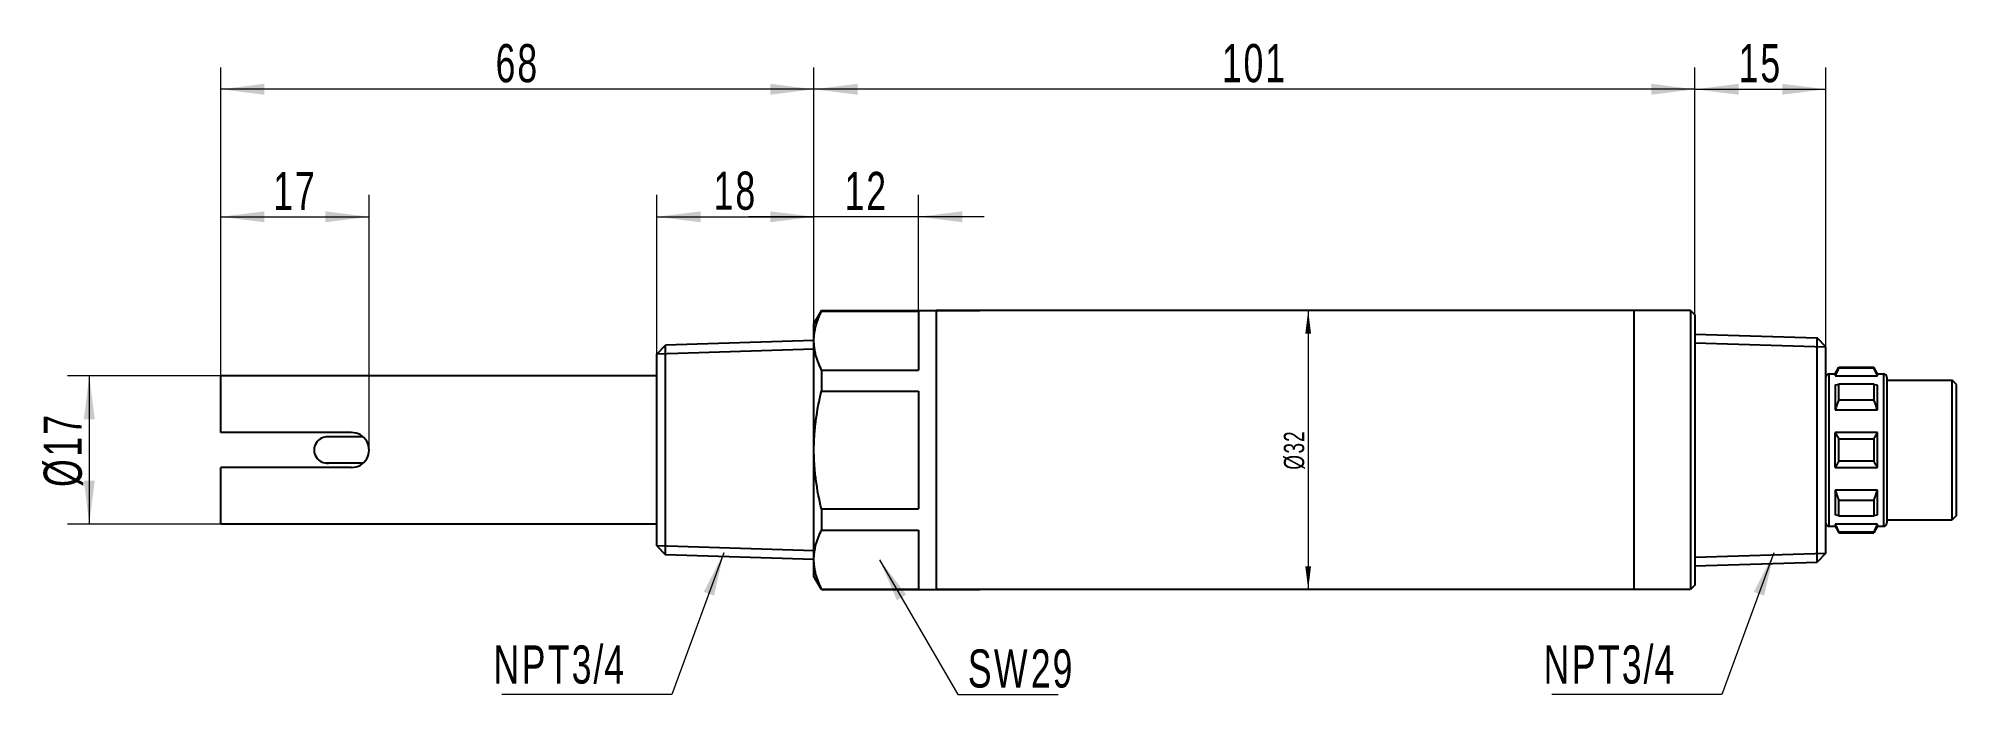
# Model space of a CAD drawing. Header units: millimetres. Extents: x 44 to 263, y 87 to 163.
import ezdxf

# ---------------------------------------------------------------- set-up
doc = ezdxf.new("R2010")
doc.units = ezdxf.units.MM
for name, color, linetype in [('WB_DIMENSION', 7, 'Continuous'), ('WB_OUTLINE', 7, 'Continuous'), ('WB_THIN', 7, 'Continuous')]:
    doc.layers.add(name, color=color, linetype=linetype)
doc.layers.add('尺寸线层', color=3, linetype='Continuous', lineweight=18)
doc.styles.add('标准', font='arial.ttf', dxfattribs={"width": 0.667})
doc.dimstyles.new('标准', dxfattribs={"dimscale": 0.666667, "dimtxt": 3.5, "dimasz": 4, "dimexe": 2, "dimexo": 0, "dimtad": 1, "dimtxsty": '标准', "dimblk": '_CAXARROW', "dimcen": 0, "dimdle": 6, "dimazin": 2, "dimtfac": 0.707107, "dimtdec": 3, "dimtmove": 2, "dimatfit": 3, "dimfrac": 2, "dimarcsym": 1})

# ---------------------------------------------------------------- blocks, each defined once
blk = doc.blocks.new('*X8')
at = {"layer": '尺寸线层', "linetype": 'Continuous'}
blk.add_hatch(color=0, dxfattribs=at).paths.add_polyline_path([(-31.12, 27.94), (-28.07, 23.93), (-29.15, 23.3)], flags=0)
at = {"layer": '尺寸线层', "color": 0, "linetype": 'Continuous'}
blk.add_line((-31.12, 27.94), (-22.15, 12.46), dxfattribs=at)
at = {"layer": '尺寸线层', "color": 0}
blk.add_line((-22.15, 12.46), (-10.64, 12.46), dxfattribs=at)
at = {"layer": '尺寸线层', "color": 0, "insert": (-14.9, 15.43), "char_height": 4.375, "width": 17.0354, "attachment_point": 5, "line_spacing_factor": 1.15057, "style": '标准'}
blk.add_mtext('\\T1.1;SW29', dxfattribs=at)
blk = doc.blocks.new('*X9')
at = {"layer": '尺寸线层', "linetype": 'Continuous'}
blk.add_hatch(color=0, dxfattribs=at).paths.add_polyline_path([(-48.98, 28.73), (-50.11, 23.82), (-51.28, 24.25)], flags=0)
at = {"layer": '尺寸线层', "color": 0, "linetype": 'Continuous'}
blk.add_line((-48.98, 28.73), (-54.94, 12.46), dxfattribs=at)
at = {"layer": '尺寸线层', "color": 0}
blk.add_line((-54.94, 12.46), (-74.44, 12.46), dxfattribs=at)
at = {"layer": '尺寸线层', "color": 0, "insert": (-67.79, 15.89), "char_height": 4.375, "width": 26.6198, "attachment_point": 5, "line_spacing_factor": 1.15057, "style": '标准'}
blk.add_mtext('\\T1.1;NPT3/4', dxfattribs=at)
blk = doc.blocks.new('*X11')
at = {"layer": '尺寸线层', "linetype": 'Continuous', "transparency": 16777216}
for points in [[(132.44, 142.19), (127.44, 141.56), (127.44, 142.81)], [(144.44, 142.19), (149.44, 141.56), (149.44, 142.81)]]:
    blk.add_hatch(color=0, dxfattribs=at).paths.add_polyline_path(points, flags=0)
at = {"layer": '尺寸线层', "color": 0, "linetype": 'Continuous', "transparency": 16777216}
for p, q in [((132.44, 129.94), (132.44, 144.69)), ((144.44, 131.38), (144.44, 144.69)), ((151.94, 142.19), (124.94, 142.19))]:
    blk.add_line(p, q, dxfattribs=at)
at = {"layer": '尺寸线层', "color": 0, "transparency": 16777216, "insert": (138.44, 145.15), "char_height": 4.375, "width": 8.75, "attachment_point": 5, "line_spacing_factor": 1.15057, "style": '标准'}
blk.add_mtext('\\T1.1;12', dxfattribs=at)
blk = doc.blocks.new('_CAXARROW')
blk.add_hatch(color=0).paths.add_polyline_path([(0, 0), (-1, 0.125), (-1, -0.125)], flags=0)
blk = doc.blocks.new('*X12')
at = {"layer": '尺寸线层', "linetype": 'Continuous', "transparency": 16777216}
for points in [[(64.44, 156.81), (69.44, 156.19), (69.44, 157.44)], [(132.44, 156.81), (127.44, 156.19), (127.44, 157.44)]]:
    blk.add_hatch(color=0, dxfattribs=at).paths.add_polyline_path(points, flags=0)
at = {"layer": '尺寸线层', "color": 0, "linetype": 'Continuous', "transparency": 16777216}
for p, q in [((64.44, 123.94), (64.44, 159.31)), ((132.44, 129.94), (132.44, 159.31)), ((132.44, 156.81), (64.44, 156.81))]:
    blk.add_line(p, q, dxfattribs=at)
at = {"layer": '尺寸线层', "color": 0, "transparency": 16777216, "insert": (98.44, 159.78), "char_height": 4.375, "width": 8.75, "attachment_point": 5, "line_spacing_factor": 1.15057, "style": '标准'}
blk.add_mtext('\\T1.1;68', dxfattribs=at)
blk = doc.blocks.new('*X13')
at = {"layer": '尺寸线层', "linetype": 'Continuous', "transparency": 16777216}
for points in [[(114.44, 142.19), (119.44, 142.81), (119.44, 141.56)], [(132.44, 142.19), (127.44, 142.81), (127.44, 141.56)]]:
    blk.add_hatch(color=0, dxfattribs=at).paths.add_polyline_path(points, flags=0)
at = {"layer": '尺寸线层', "color": 0, "linetype": 'Continuous', "transparency": 16777216}
for p, q in [((114.44, 126.44), (114.44, 144.69)), ((132.44, 129.94), (132.44, 144.69)), ((114.44, 142.19), (132.44, 142.19))]:
    blk.add_line(p, q, dxfattribs=at)
at = {"layer": '尺寸线层', "color": 0, "transparency": 16777216, "insert": (123.44, 145.15), "char_height": 4.375, "width": 8.75, "attachment_point": 5, "line_spacing_factor": 1.15057, "style": '标准'}
blk.add_mtext('\\T1.1;18', dxfattribs=at)
blk = doc.blocks.new('*X14')
at = {"layer": '尺寸线层', "linetype": 'Continuous', "transparency": 16777216}
for points in [[(64.44, 142.19), (69.44, 142.81), (69.44, 141.56)], [(81.44, 142.19), (76.44, 142.81), (76.44, 141.56)]]:
    blk.add_hatch(color=0, dxfattribs=at).paths.add_polyline_path(points, flags=0)
at = {"layer": '尺寸线层', "color": 0, "linetype": 'Continuous', "transparency": 16777216}
for p, q in [((64.44, 123.94), (64.44, 144.69)), ((81.44, 115.44), (81.44, 144.69)), ((64.44, 142.19), (81.44, 142.19))]:
    blk.add_line(p, q, dxfattribs=at)
at = {"layer": '尺寸线层', "color": 0, "transparency": 16777216, "insert": (72.94, 145.15), "char_height": 4.375, "width": 8.75, "attachment_point": 5, "line_spacing_factor": 1.15057, "style": '标准'}
blk.add_mtext('\\T1.1;17', dxfattribs=at)
blk = doc.blocks.new('*X15')
at = {"layer": '尺寸线层', "linetype": 'Continuous', "transparency": 16777216}
for points in [[(132.44, 156.81), (137.44, 156.19), (137.44, 157.44)], [(233.44, 156.81), (228.44, 156.19), (228.44, 157.44)]]:
    blk.add_hatch(color=0, dxfattribs=at).paths.add_polyline_path(points, flags=0)
at = {"layer": '尺寸线层', "color": 0, "linetype": 'Continuous', "transparency": 16777216}
for p, q in [((132.44, 129.94), (132.44, 159.31)), ((233.44, 130.94), (233.44, 159.31)), ((233.44, 156.81), (132.44, 156.81))]:
    blk.add_line(p, q, dxfattribs=at)
at = {"layer": '尺寸线层', "color": 0, "transparency": 16777216, "insert": (182.94, 159.78), "char_height": 4.375, "width": 11.4974, "attachment_point": 5, "line_spacing_factor": 1.15057, "style": '标准'}
blk.add_mtext('\\T1.1;101', dxfattribs=at)
blk = doc.blocks.new('*X16')
at = {"layer": '尺寸线层', "linetype": 'Continuous', "transparency": 16777216}
for points in [[(49.36, 123.94), (49.99, 118.94), (48.74, 118.94)], [(49.36, 106.94), (49.99, 111.94), (48.74, 111.94)]]:
    blk.add_hatch(color=0, dxfattribs=at).paths.add_polyline_path(points, flags=0)
at = {"layer": '尺寸线层', "color": 0, "linetype": 'Continuous', "transparency": 16777216}
for p, q in [((64.44, 123.94), (46.86, 123.94)), ((49.36, 123.94), (49.36, 106.94)), ((64.44, 106.94), (46.86, 106.94))]:
    blk.add_line(p, q, dxfattribs=at)
at = {"layer": '尺寸线层', "color": 0, "transparency": 16777216, "insert": (46.4, 115.44), "char_height": 4.375, "width": 12.535, "attachment_point": 5, "rotation": 90, "line_spacing_factor": 1.15057, "style": '标准'}
blk.add_mtext('\\T1.1;%%C17', dxfattribs=at)
blk = doc.blocks.new('*X17')
at = {"layer": '尺寸线层', "linetype": 'Continuous', "transparency": 16777216}
for points in [[(233.44, 156.81), (238.44, 157.44), (238.44, 156.19)], [(248.44, 156.81), (243.44, 157.44), (243.44, 156.19)]]:
    blk.add_hatch(color=0, dxfattribs=at).paths.add_polyline_path(points, flags=0)
at = {"layer": '尺寸线层', "color": 0, "linetype": 'Continuous', "transparency": 16777216}
for p, q in [((233.44, 130.94), (233.44, 159.31)), ((248.44, 127.27), (248.44, 159.31)), ((233.44, 156.81), (248.44, 156.81))]:
    blk.add_line(p, q, dxfattribs=at)
at = {"layer": '尺寸线层', "color": 0, "transparency": 16777216, "insert": (240.94, 159.78), "char_height": 4.375, "width": 8.75, "attachment_point": 5, "line_spacing_factor": 1.15057, "style": '标准'}
blk.add_mtext('\\T1.1;15', dxfattribs=at)
blk = doc.blocks.new('*X18')
at = {"layer": '尺寸线层', "linetype": 'Continuous'}
blk.add_hatch(color=0, dxfattribs=at).paths.add_polyline_path([(71.41, 28.73), (70.28, 23.82), (69.1, 24.25)], flags=0)
at = {"layer": '尺寸线层', "color": 0, "linetype": 'Continuous'}
blk.add_line((71.41, 28.73), (65.45, 12.46), dxfattribs=at)
at = {"layer": '尺寸线层', "color": 0}
blk.add_line((65.45, 12.46), (45.95, 12.46), dxfattribs=at)
at = {"layer": '尺寸线层', "color": 0, "insert": (52.6, 15.89), "char_height": 4.375, "width": 26.6198, "attachment_point": 5, "line_spacing_factor": 1.15057, "style": '标准'}
blk.add_mtext('\\T1.1;NPT3/4', dxfattribs=at)
blk = doc.blocks.new('*X19')
at = {"layer": '尺寸线层', "linetype": 'Continuous', "transparency": 16777216}
for points in [[(189.1, 131.44), (189.43, 128.77), (188.77, 128.77)], [(189.1, 99.44), (189.43, 102.1), (188.77, 102.1)]]:
    blk.add_hatch(color=0, dxfattribs=at).paths.add_polyline_path(points, flags=0)
at = {"layer": '尺寸线层', "color": 0, "linetype": 'Continuous', "transparency": 16777216}
for p, q in [((191.28, 131.44), (187.77, 131.44)), ((189.1, 131.44), (189.1, 99.44)), ((189.97, 99.44), (187.77, 99.44))]:
    blk.add_line(p, q, dxfattribs=at)
at = {"layer": '尺寸线层', "color": 0, "transparency": 16777216, "insert": (187.52, 115.44), "char_height": 2.3333, "width": 6.668, "attachment_point": 5, "rotation": 90, "line_spacing_factor": 1.15057, "style": '标准'}
blk.add_mtext('\\T1.1;%%C32', dxfattribs=at)

msp = doc.modelspace()

# ---------------------------------------------------------------- linework, layer by layer
at = {"layer": 'WB_OUTLINE'}
for p, q in [((133.307, 131.438), (132.441, 129.938)), ((132.441, 100.938), (132.441, 129.937)), ((133.307, 131.438), (133.307, 131.377)), ((133.307, 131.438), (146.441, 131.438)), ((133.307, 131.438), (151.441, 131.438)), ((133.307, 131.377), (144.441, 131.377)), ((144.441, 131.377), (144.441, 124.613)), ((226.441, 131.438), (226.441, 99.438)), ((226.441, 131.438), (226.441, 99.438)), ((233.441, 130.938), (232.941, 131.438)), ((232.941, 131.438), (232.941, 99.438)), ((233.441, 130.938), (233.441, 99.938)), ((132.441, 127.998), (115.44, 127.469)), ((233.441, 128.738), (247.441, 128.3)), ((248.441, 127.269), (247.441, 128.3)), ((247.441, 102.575), (247.441, 128.3)), ((114.441, 126.438), (115.44, 127.469)), ((114.441, 104.438), (114.441, 126.438)), ((115.44, 103.406), (115.44, 127.469)), ((248.441, 103.606), (248.441, 127.269)), ((114.441, 123.938), (64.441, 123.938)), ((64.441, 117.438), (64.441, 123.938)), ((133.307, 124.613), (133.307, 122.201)), ((133.307, 124.613), (144.441, 124.613)), ((248.841, 124.188), (249.508, 124.188)), ((248.841, 106.688), (248.841, 124.188)), ((249.508, 124.188), (249.941, 124.938)), ((249.508, 124.188), (249.508, 123.952)), ((249.508, 123.952), (254.374, 123.952)), ((249.941, 124.938), (253.941, 124.938)), ((249.941, 124.855), (249.941, 124.938)), ((249.941, 124.855), (253.941, 124.855)), ((254.374, 124.188), (253.941, 124.938)), ((253.941, 124.938), (253.941, 124.855)), ((254.374, 124.188), (255.041, 124.188)), ((254.374, 123.952), (254.374, 124.188)), ((255.041, 124.188), (255.041, 106.688)), ((255.441, 123.787), (255.441, 107.088)), ((255.441, 123.438), (262.941, 123.438)), ((255.441, 123.438), (262.941, 123.438)), ((263.441, 122.938), (262.941, 123.438)), ((262.941, 107.438), (262.941, 123.438)), ((133.307, 122.201), (144.441, 122.201)), ((144.441, 122.201), (144.441, 108.674)), ((249.508, 122.884), (249.508, 120.032)), ((253.941, 122.981), (249.941, 122.981)), ((249.941, 121.213), (249.941, 122.981)), ((249.941, 121.213), (253.941, 121.213)), ((253.941, 122.981), (253.941, 121.213)), ((254.374, 120.032), (254.374, 122.884)), ((263.441, 107.938), (263.441, 122.938)), ((249.508, 120.032), (254.374, 120.032)), ((79.441, 117.438), (64.441, 117.438)), ((80.764, 116.938), (76.482, 116.938)), ((254.374, 117.455), (249.508, 117.455)), ((249.508, 113.421), (249.508, 117.455)), ((253.941, 116.688), (249.941, 116.688)), ((249.941, 114.188), (249.941, 116.688)), ((253.941, 116.688), (253.941, 114.188)), ((254.374, 113.421), (254.374, 117.455)), ((79.441, 113.438), (64.441, 113.438)), ((64.441, 106.938), (64.441, 113.438)), ((80.764, 113.938), (76.482, 113.938)), ((249.508, 113.421), (254.374, 113.421)), ((249.941, 114.188), (253.941, 114.188)), ((254.374, 110.843), (249.508, 110.843)), ((249.508, 110.843), (249.508, 107.991)), ((254.374, 107.991), (254.374, 110.843)), ((133.307, 108.674), (133.307, 106.262)), ((133.307, 108.674), (144.441, 108.674)), ((253.941, 109.662), (249.941, 109.662)), ((249.941, 107.895), (249.941, 109.662)), ((249.941, 107.895), (253.941, 107.895)), ((253.941, 109.662), (253.941, 107.895)), ((263.441, 107.938), (262.941, 107.438)), ((114.441, 106.938), (64.441, 106.938)), ((133.307, 106.262), (144.441, 106.262)), ((144.441, 106.262), (144.441, 99.498)), ((248.841, 106.688), (249.508, 106.688)), ((254.374, 106.923), (249.508, 106.923)), ((249.508, 106.923), (249.508, 106.688)), ((249.508, 106.688), (249.941, 105.938)), ((253.941, 106.02), (249.941, 106.02)), ((249.941, 105.938), (249.941, 106.02)), ((249.941, 105.938), (253.941, 105.938)), ((254.374, 106.688), (253.941, 105.938)), ((253.941, 106.02), (253.941, 105.938)), ((254.374, 106.688), (254.374, 106.923)), ((254.374, 106.688), (255.041, 106.688)), ((255.441, 107.438), (262.941, 107.438)), ((255.441, 107.438), (262.941, 107.438)), ((114.441, 104.438), (115.44, 103.406)), ((132.441, 102.878), (115.44, 103.406)), ((248.441, 103.606), (247.441, 102.575)), ((233.441, 102.138), (247.441, 102.575)), ((133.307, 99.438), (132.441, 100.938)), ((133.307, 99.498), (133.307, 99.438)), ((133.307, 99.498), (144.441, 99.498)), ((133.307, 99.438), (146.441, 99.438)), ((133.307, 99.438), (151.441, 99.438)), ((233.441, 99.938), (232.941, 99.438))]:
    msp.add_line(p, q, dxfattribs=at)
at = {"layer": 'WB_OUTLINE', "color": 7}
for p, q in [((232.941, 131.438), (146.441, 131.438)), ((146.441, 131.438), (146.441, 99.438)), ((232.941, 99.438), (146.441, 99.438))]:
    msp.add_line(p, q, dxfattribs=at)
at = {"layer": 'WB_OUTLINE'}
for centre, radius, start, end in [((248.841, 123.788), 0.4, 90, -180), ((255.041, 123.788), 0.4, 0, 90), ((279.375, 109.75), 31.588, 158.72332, 161.00496), ((224.502, 109.749), 31.592, 18.99586, 21.27721), ((76.636, 115.438), 1.508, 84.14982, -84.14982), ((79.441, 115.438), 2, -90.00002, 90.00001), ((279.379, 121.126), 31.592, -161.00414, -158.72279), ((224.506, 121.125), 31.588, -21.2767, -18.99507), ((248.841, 107.088), 0.4, -180, -90), ((255.041, 107.088), 0.4, -90, 0)]:
    msp.add_arc(centre, radius, start, end, dxfattribs=at)
for points, knots in [([(132.441, 127.995), (132.441, 128.28), (132.48, 128.855), (132.714, 130.007), (133.044, 130.839), (133.307, 131.377)], [0, 0, 0, 0, 163.5148742, 329.1620846, 672.1610845, 672.1610845, 672.1610845, 672.1610845]), ([(133.307, 124.613), (133.044, 125.151), (132.714, 125.983), (132.48, 127.135), (132.441, 127.71), (132.441, 127.995)], [0, 0, 0, 0, 333.405931, 494.4202727, 653.3619157, 653.3619157, 653.3619157, 653.3619157]), ([(249.941, 124.855), (249.903, 124.78), (249.753, 124.482), (249.61, 124.18), (249.508, 123.952)], [0, 0, 0, 0, 107.3649345, 428.105127, 428.105127, 428.105127, 428.105127]), ([(254.374, 123.952), (254.34, 124.028), (254.201, 124.331), (254.054, 124.631), (253.941, 124.855)], [0, 0, 0, 0, 112.3265316, 450.754603, 450.754603, 450.754603, 450.754603]), ([(132.441, 115.438), (132.441, 116.007), (132.48, 117.147), (132.709, 119.414), (133.037, 121.095), (133.307, 122.201)], [0, 0, 0, 0, 148.227444, 296.4548895, 592.8044573, 592.8044573, 592.8044573, 592.8044573]), ([(249.508, 122.884), (249.542, 122.893), (249.686, 122.926), (249.831, 122.958), (249.941, 122.981)], [0, 0, 0, 0, 102.5194273, 426.9423924, 426.9423924, 426.9423924, 426.9423924]), ([(253.941, 122.981), (253.978, 122.973), (254.123, 122.942), (254.267, 122.91), (254.374, 122.884)], [0, 0, 0, 0, 116.4883492, 449.0718539, 449.0718539, 449.0718539, 449.0718539]), ([(249.508, 117.455), (249.542, 117.39), (249.681, 117.132), (249.827, 116.877), (249.941, 116.688)], [0, 0, 0, 0, 105.1228955, 422.9359915, 422.9359915, 422.9359915, 422.9359915]), ([(253.941, 116.688), (253.979, 116.751), (254.128, 117.004), (254.271, 117.26), (254.374, 117.455)], [0, 0, 0, 0, 112.4520893, 447.2805685, 447.2805685, 447.2805685, 447.2805685]), ([(133.307, 108.674), (133.037, 109.78), (132.709, 111.461), (132.48, 113.729), (132.441, 114.868), (132.441, 115.438)], [0, 0, 0, 0, 278.9527604, 418.4787, 558.0046379, 558.0046379, 558.0046379, 558.0046379]), ([(249.941, 114.188), (249.903, 114.124), (249.753, 113.871), (249.61, 113.615), (249.508, 113.421)], [0, 0, 0, 0, 106.4112372, 423.2530743, 423.2530743, 423.2530743, 423.2530743]), ([(254.374, 113.421), (254.34, 113.485), (254.2, 113.744), (254.054, 113.998), (253.941, 114.188)], [0, 0, 0, 0, 111.4360888, 448.33557, 448.33557, 448.33557, 448.33557]), ([(249.941, 107.895), (249.903, 107.902), (249.758, 107.933), (249.614, 107.965), (249.508, 107.991)], [0, 0, 0, 0, 110.4928675, 425.9589716, 425.9589716, 425.9589716, 425.9589716]), ([(254.374, 107.991), (254.339, 107.983), (254.195, 107.949), (254.051, 107.918), (253.941, 107.895)], [0, 0, 0, 0, 108.3358078, 451.1645398, 451.1645398, 451.1645398, 451.1645398]), ([(132.441, 102.88), (132.441, 103.165), (132.48, 103.741), (132.714, 104.892), (133.044, 105.724), (133.307, 106.262)], [0, 0, 0, 0, 120.5486236, 242.6692767, 495.5395893, 495.5395893, 495.5395893, 495.5395893]), ([(249.508, 106.923), (249.542, 106.847), (249.68, 106.544), (249.827, 106.244), (249.941, 106.02)], [0, 0, 0, 0, 105.950152, 425.1668454, 425.1668454, 425.1668454, 425.1668454]), ([(253.941, 106.02), (253.979, 106.095), (254.128, 106.393), (254.271, 106.695), (254.374, 106.923)], [0, 0, 0, 0, 113.3107717, 451.8133982, 451.8133982, 451.8133982, 451.8133982]), ([(133.307, 99.498), (133.044, 100.036), (132.714, 100.868), (132.48, 102.02), (132.441, 102.595), (132.441, 102.88)], [0, 0, 0, 0, 244.7945939, 363.0151674, 479.7139161, 479.7139161, 479.7139161, 479.7139161])]:
    msp.add_open_spline(points, degree=3, knots=knots, dxfattribs=at)
at = {"layer": 'WB_THIN'}
for p, q in [((233.441, 127.738), (248.441, 127.269)), ((132.441, 126.998), (114.441, 126.438)), ((132.441, 103.878), (114.441, 104.438)), ((233.441, 103.138), (248.441, 103.606))]:
    msp.add_line(p, q, dxfattribs=at)

# ---------------------------------------------------------------- block references
at = {"layer": 'WB_DIMENSION'}
for name in ['*X9', '*X18', '*X8']:
    msp.add_blockref(name, (171.09, 74.922), dxfattribs=at)

# ---------------------------------------------------------------- dimensions: what is measured, and where the dimension line sits
dim = msp.add_linear_dim(base=(64.441, 156.813), p1=(132.441, 129.937), p2=(64.441, 123.938), text='68', dimstyle='标准', override={"dimsah": 1, "dimtfac": 1, "dimtfill": 1, "dimtzin": 8}, dxfattribs=at)
dim.commit()
dim.dimension.update_dxf_attribs({"geometry": '*X12', "text_midpoint": (98.441, 156.813)})
for base, p1, picture, middle in [((132.441, 156.813), (233.441, 130.938), '*X15', (182.941, 156.813)), ((132.441, 142.186), (144.441, 131.377), '*X11', (138.441, 142.186))]:
    dim = msp.add_linear_dim(base=base, p1=p1, p2=(132.441, 129.937), dimstyle='标准', override={"dimsah": 1, "dimtfill": 1, "dimtzin": 8}, dxfattribs=at)
    dim.commit()
    dim.dimension.update_dxf_attribs({"geometry": picture, "text_midpoint": middle})
for base, p1, p2, angle, override, picture, middle in [((248.441, 156.813), (233.441, 130.938), (248.441, 127.269), 0, {"dimsah": 1, "dimtfill": 1, "dimtzin": 8}, '*X17', (240.941, 156.813)), ((81.441, 142.186), (64.441, 123.938), (81.441, 115.438), 0, {"dimsah": 1, "dimtfill": 1, "dimtzin": 8}, '*X14', (72.941, 142.186)), ((132.441, 142.186), (114.441, 126.438), (132.441, 129.938), 0, {"dimsah": 1, "dimtfill": 1, "dimtzin": 8}, '*X13', (123.441, 142.186)), ((189.101, 99.438), (191.279, 131.438), (189.972, 99.438), 270, {"dimpost": '%%C<>', "dimsah": 1, "dimtfill": 1, "dimtzin": 8}, '*X19', (189.101, 115.438)), ((49.365, 106.938), (64.441, 123.938), (64.441, 106.938), 270, {"dimpost": '%%C<>', "dimsah": 1, "dimtfill": 1, "dimtzin": 8}, '*X16', (49.365, 115.438))]:
    dim = msp.add_linear_dim(base=base, p1=p1, p2=p2, angle=angle, dimstyle='标准', override=override, dxfattribs=at)
    dim.commit()
    dim.dimension.update_dxf_attribs({"geometry": picture, "text_midpoint": middle})

doc.saveas('drawing.dxf')
